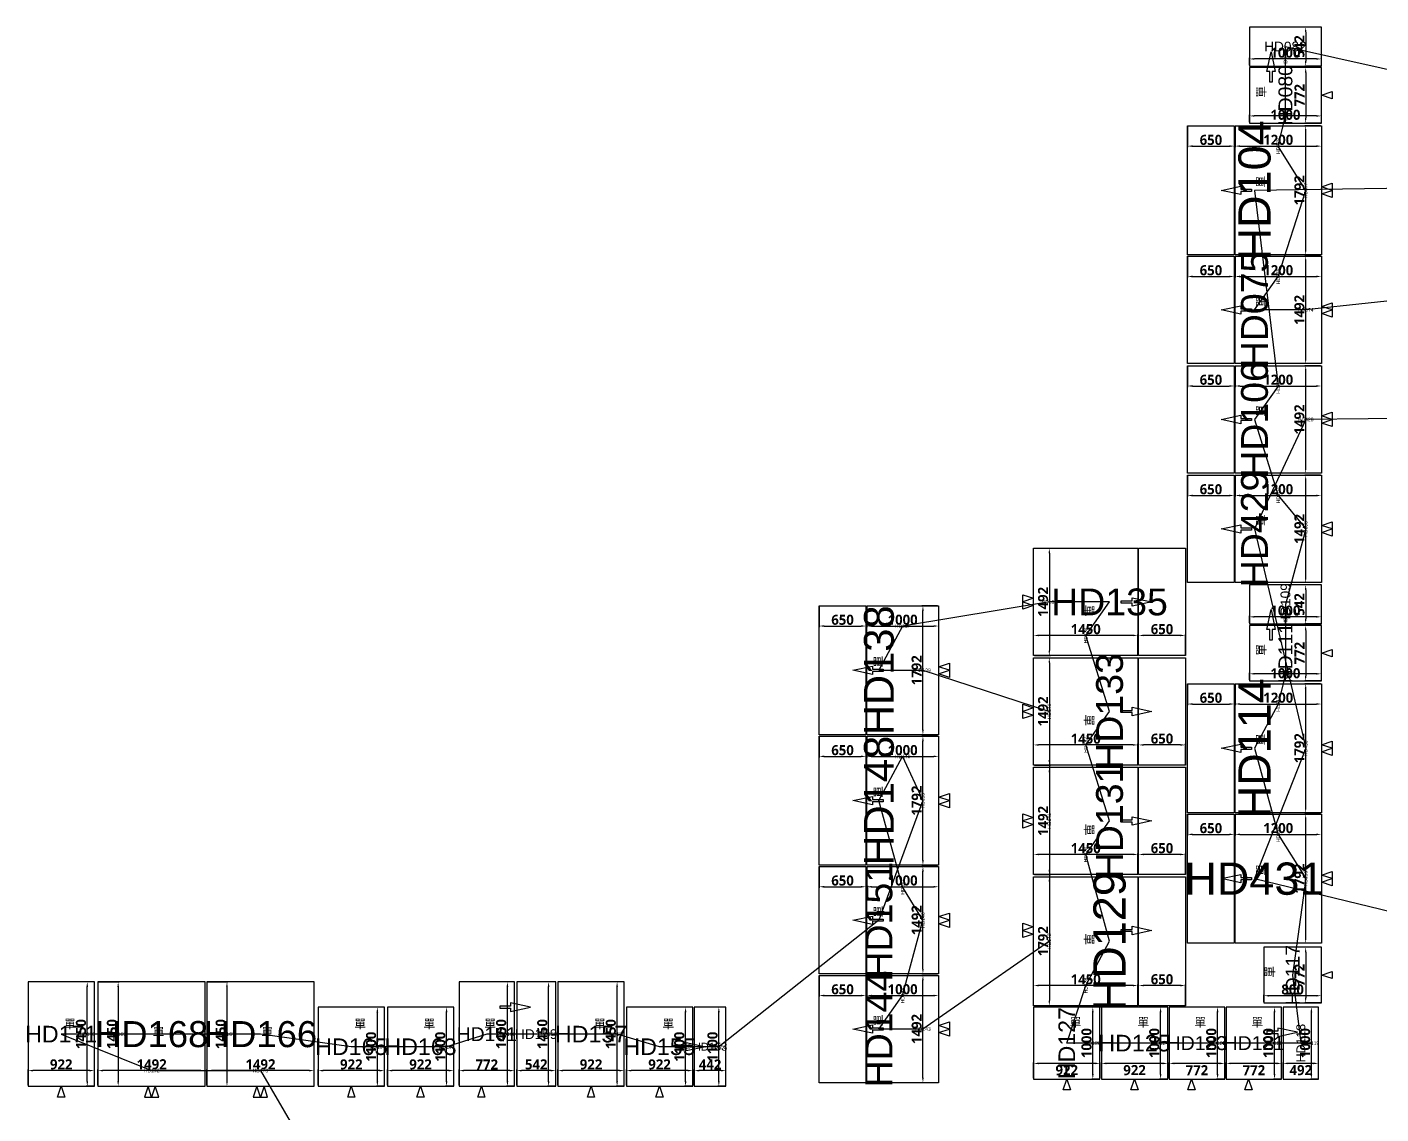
# Model space of a CAD drawing. Header units: millimetres. Extents: x -5972 to 42157, y -1056 to 27932.
# Drawn here: x -4871 to 13947, y 7210 to 22316 of the extents above; entities that cross this region are included whole.
import ezdxf
from ezdxf.enums import TextEntityAlignment as Align

# ---------------------------------------------------------------- set-up
doc = ezdxf.new("R2010")
doc.units = ezdxf.units.MM
for name, color, linetype in [('PREDICTION_ROUTE', 5, 'Continuous'), ('ROUTE_TEXT', 3, 'Continuous'), ('動線', 6, 'Continuous'), ('單層倉', 5, 'Continuous'), ('文字', 7, 'Continuous'), ('標註', 252, 'Continuous')]:
    doc.layers.add(name, color=color, linetype=linetype)
doc.styles.get("Standard").update_dxf_attribs({"font": 'arial.ttf'})
doc.styles.add('新細明體', font='')
doc.styles.add('黑體', font='')
doc.styles.get('新細明體').set_extended_font_data('PMingLiU')
doc.styles.get('黑體').set_extended_font_data('Microsoft JhengHei', bold=True)

msp = doc.modelspace()

# ---------------------------------------------------------------- linework, layer by layer
at = {"layer": 'PREDICTION_ROUTE'}
for points in [[(14638, 18570), (12901, 18384), (12189, 18384), (12519, 18849), (12901, 20046), (12519, 20661), (12619, 21081), (12619, 21368), (12619, 21873), (12619, 22045), (14638, 21594)], [(14638, 20082), (12189, 20046), (12519, 17327), (12189, 16862), (12519, 15805), (12901, 15340), (12619, 14291), (12619, 14119), (12619, 13614), (12619, 13327), (12519, 12907), (12189, 12292), (12519, 11095), (12901, 10480), (12719, 9140), (12833, 8194), (12980, 8194), (12468, 8194), (12181, 8194), (11676, 8194), (11389, 8194), (10884, 8194), (10522, 8194), (9942, 8194), (9580, 8194), (9844, 8994), (10174, 9610), (9844, 10816), (10174, 11282), (9844, 12338), (10174, 12804), (9844, 13860), (10174, 14326), (9338, 14326), (7299, 13991), (6969, 13376), (7581, 13376), (9338, 12804), (9338, 11282), (9338, 9610), (7581, 8390), (6969, 8390), (7299, 8855), (7581, 9902), (7299, 10367), (6969, 11564), (7299, 12179), (7581, 11564), (6969, 9902), (4744, 8144), (4622, 8144), (4282, 8144), (3920, 8144), (3330, 8319), (2968, 8319), (2378, 8319), (2206, 8319), (1806, 8319), (1519, 8319), (960, 8144), (598, 8144), (-2, 8144), (-364, 8144), (-1627, 8319), (-2092, 8319), (-3139, 8319), (-3604, 8319), (-4034, 8319), (-4396, 8319), (-3139, 7812), (-1627, 7812), (-673, 6175)], [(14638, 16878), (12901, 16862), (12189, 15340), (12901, 12292), (12189, 10480), (15699, 9630)]]:
    msp.add_lwpolyline(points, dxfattribs=at)
at = {"layer": '動線', "lineweight": -3}
for p, q in [((12360, 21698), (12419, 21973)), ((12419, 21973), (12478, 21698)), ((12404, 21698), (12360, 21698)), ((12404, 21548), (12404, 21698)), ((12434, 21698), (12434, 21548)), ((12478, 21698), (12434, 21698)), ((12434, 21548), (12404, 21548)), ((13119, 21368), (13269, 21418)), ((13119, 21368), (13269, 21418)), ((13269, 21318), (13119, 21368)), ((13269, 21318), (13119, 21368)), ((13269, 21418), (13269, 21318)), ((13269, 21418), (13269, 21318)), ((13119, 20096), (13269, 20146)), ((13269, 20146), (13269, 20046)), ((11725, 20046), (12000, 20104)), ((12000, 19987), (11725, 20046)), ((12000, 20104), (12000, 20061)), ((12000, 20061), (12150, 20061)), ((12150, 20031), (12000, 20031)), ((12000, 20031), (12000, 19987)), ((12150, 20061), (12150, 20031)), ((13269, 20046), (13119, 20096)), ((13119, 19996), (13269, 20046)), ((13269, 19946), (13119, 19996)), ((13269, 20046), (13269, 19946)), ((11725, 18384), (12000, 18442)), ((12000, 18442), (12000, 18399)), ((13119, 18434), (13269, 18484)), ((13269, 18484), (13269, 18384)), ((12000, 18325), (11725, 18384)), ((12000, 18399), (12150, 18399)), ((12150, 18369), (12000, 18369)), ((12000, 18369), (12000, 18325)), ((12150, 18399), (12150, 18369)), ((13269, 18384), (13119, 18434)), ((13119, 18334), (13269, 18384)), ((13269, 18284), (13119, 18334)), ((13269, 18384), (13269, 18284)), ((13119, 16912), (13269, 16962)), ((13119, 16912), (13269, 16962)), ((13269, 16962), (13269, 16862)), ((13269, 16962), (13269, 16862)), ((11725, 16862), (12000, 16920)), ((11725, 16862), (12000, 16920)), ((12000, 16803), (11725, 16862)), ((12000, 16803), (11725, 16862)), ((12000, 16920), (12000, 16877)), ((12000, 16920), (12000, 16877)), ((12000, 16877), (12150, 16877)), ((12000, 16877), (12150, 16877)), ((12150, 16847), (12000, 16847)), ((12000, 16847), (12000, 16803)), ((12150, 16847), (12000, 16847)), ((12000, 16847), (12000, 16803)), ((12150, 16877), (12150, 16847)), ((12150, 16877), (12150, 16847)), ((13269, 16862), (13119, 16912)), ((13269, 16862), (13119, 16912)), ((13119, 16812), (13269, 16862)), ((13119, 16812), (13269, 16862)), ((13269, 16762), (13119, 16812)), ((13269, 16762), (13119, 16812)), ((13269, 16862), (13269, 16762)), ((13269, 16862), (13269, 16762)), ((13119, 15390), (13269, 15440)), ((13269, 15440), (13269, 15340)), ((11725, 15340), (12000, 15398)), ((12000, 15281), (11725, 15340)), ((12000, 15398), (12000, 15355)), ((12000, 15355), (12150, 15355)), ((12150, 15325), (12000, 15325)), ((12000, 15325), (12000, 15281)), ((12150, 15355), (12150, 15325)), ((13269, 15340), (13119, 15390)), ((13119, 15290), (13269, 15340)), ((13269, 15240), (13119, 15290)), ((13269, 15340), (13269, 15240)), ((8969, 14326), (8969, 14426)), ((8969, 14426), (9119, 14376)), ((9119, 14376), (8969, 14326)), ((8969, 14226), (8969, 14326)), ((8969, 14326), (9119, 14276)), ((10338, 14311), (10338, 14341)), ((10338, 14341), (10488, 14341)), ((10488, 14311), (10338, 14311)), ((10488, 14341), (10488, 14384)), ((10488, 14384), (10763, 14326)), ((10763, 14326), (10488, 14267)), ((10488, 14267), (10488, 14311)), ((9119, 14276), (8969, 14226)), ((12360, 13944), (12419, 14219)), ((12419, 14219), (12478, 13944)), ((12404, 13944), (12360, 13944)), ((12404, 13794), (12404, 13944)), ((12434, 13944), (12434, 13794)), ((12478, 13944), (12434, 13944)), ((12434, 13794), (12404, 13794)), ((13119, 13614), (13269, 13664)), ((13119, 13614), (13269, 13664)), ((13269, 13564), (13119, 13614)), ((13269, 13564), (13119, 13614)), ((13269, 13664), (13269, 13564)), ((13269, 13664), (13269, 13564)), ((6605, 13376), (6880, 13434)), ((6880, 13317), (6605, 13376)), ((6880, 13434), (6880, 13391)), ((6880, 13391), (7030, 13391)), ((7030, 13361), (6880, 13361)), ((6880, 13361), (6880, 13317)), ((7030, 13391), (7030, 13361)), ((7799, 13426), (7949, 13476)), ((7949, 13376), (7799, 13426)), ((7799, 13326), (7949, 13376)), ((7949, 13476), (7949, 13376)), ((7949, 13376), (7949, 13276)), ((7949, 13276), (7799, 13326)), ((8969, 12804), (8969, 12904)), ((8969, 12904), (9119, 12854)), ((9119, 12854), (8969, 12804)), ((8969, 12704), (8969, 12804)), ((8969, 12804), (9119, 12754)), ((10338, 12789), (10338, 12819)), ((10338, 12819), (10488, 12819)), ((10488, 12819), (10488, 12862)), ((10488, 12862), (10763, 12804)), ((10763, 12804), (10488, 12745)), ((9119, 12754), (8969, 12704)), ((10488, 12789), (10338, 12789)), ((10488, 12745), (10488, 12789)), ((11725, 12292), (12000, 12350)), ((12000, 12233), (11725, 12292)), ((12000, 12350), (12000, 12307)), ((12000, 12307), (12150, 12307)), ((12150, 12277), (12000, 12277)), ((12000, 12277), (12000, 12233)), ((12150, 12307), (12150, 12277)), ((13119, 12342), (13269, 12392)), ((13269, 12292), (13119, 12342)), ((13119, 12242), (13269, 12292)), ((13269, 12192), (13119, 12242)), ((13269, 12392), (13269, 12292)), ((13269, 12292), (13269, 12192)), ((6605, 11564), (6880, 11622)), ((6880, 11505), (6605, 11564)), ((6880, 11622), (6880, 11579)), ((6880, 11579), (7030, 11579)), ((7030, 11549), (6880, 11549)), ((6880, 11549), (6880, 11505)), ((7030, 11579), (7030, 11549)), ((7799, 11614), (7949, 11664)), ((7949, 11564), (7799, 11614)), ((7799, 11514), (7949, 11564)), ((7949, 11464), (7799, 11514)), ((7949, 11664), (7949, 11564)), ((7949, 11564), (7949, 11464)), ((8969, 11282), (8969, 11382)), ((8969, 11382), (9119, 11332)), ((9119, 11332), (8969, 11282)), ((10338, 11267), (10338, 11297)), ((10338, 11297), (10488, 11297)), ((10488, 11297), (10488, 11340)), ((10488, 11340), (10763, 11282)), ((8969, 11182), (8969, 11282)), ((8969, 11282), (9119, 11232)), ((9119, 11232), (8969, 11182)), ((10488, 11267), (10338, 11267)), ((10763, 11282), (10488, 11223)), ((10488, 11223), (10488, 11267)), ((11725, 10480), (12000, 10538)), ((12000, 10538), (12000, 10495)), ((13119, 10530), (13269, 10580)), ((13269, 10580), (13269, 10480)), ((12000, 10421), (11725, 10480)), ((12000, 10495), (12150, 10495)), ((12150, 10465), (12000, 10465)), ((12000, 10465), (12000, 10421)), ((12150, 10495), (12150, 10465)), ((13269, 10480), (13119, 10530)), ((13119, 10430), (13269, 10480)), ((13269, 10380), (13119, 10430)), ((13269, 10480), (13269, 10380)), ((7799, 9952), (7949, 10002)), ((7949, 10002), (7949, 9902)), ((6605, 9902), (6880, 9960)), ((6880, 9843), (6605, 9902)), ((6880, 9960), (6880, 9917)), ((6880, 9917), (7030, 9917)), ((7030, 9887), (6880, 9887)), ((6880, 9887), (6880, 9843)), ((7030, 9917), (7030, 9887)), ((7949, 9902), (7799, 9952)), ((7799, 9852), (7949, 9902)), ((7949, 9802), (7799, 9852)), ((7949, 9902), (7949, 9802)), ((8969, 9760), (8969, 9860)), ((8969, 9860), (9119, 9810)), ((9119, 9810), (8969, 9760)), ((10488, 9775), (10488, 9818)), ((10488, 9818), (10763, 9760)), ((8969, 9660), (8969, 9760)), ((8969, 9760), (9119, 9710)), ((9119, 9710), (8969, 9660)), ((10338, 9745), (10338, 9775)), ((10338, 9775), (10488, 9775)), ((10488, 9745), (10338, 9745)), ((10763, 9760), (10488, 9701)), ((10488, 9701), (10488, 9745)), ((13119, 9140), (13269, 9190)), ((13119, 9140), (13269, 9190)), ((13269, 9090), (13119, 9140)), ((13269, 9090), (13119, 9140)), ((13269, 9190), (13269, 9090)), ((13269, 9190), (13269, 9090)), ((1850, 8709), (1700, 8709)), ((1700, 8709), (1700, 8679)), ((1700, 8679), (1850, 8679)), ((2125, 8694), (1850, 8752)), ((1850, 8752), (1850, 8709)), ((1850, 8635), (2125, 8694)), ((1850, 8679), (1850, 8635)), ((7799, 8440), (7949, 8490)), ((7949, 8490), (7949, 8390)), ((6605, 8390), (6880, 8448)), ((6880, 8331), (6605, 8390)), ((6880, 8448), (6880, 8405)), ((6880, 8405), (7030, 8405)), ((7030, 8375), (6880, 8375)), ((6880, 8375), (6880, 8331)), ((7030, 8405), (7030, 8375)), ((7949, 8390), (7799, 8440)), ((7799, 8340), (7949, 8390)), ((7949, 8290), (7799, 8340)), ((7949, 8390), (7949, 8290)), ((12512, 8359), (12362, 8359)), ((12362, 8359), (12362, 8329)), ((12362, 8329), (12512, 8329)), ((12787, 8344), (12512, 8402)), ((12512, 8402), (12512, 8359)), ((12512, 8285), (12787, 8344)), ((12512, 8329), (12512, 8285)), ((4140, 8129), (4140, 8159)), ((4140, 8159), (4290, 8159)), ((4290, 8129), (4140, 8129)), ((4290, 8159), (4290, 8202)), ((4290, 8202), (4565, 8144)), ((4565, 8144), (4290, 8085)), ((4290, 8085), (4290, 8129)), ((-4446, 7444), (-4396, 7594)), ((-4446, 7444), (-4396, 7594)), ((-4396, 7594), (-4346, 7444)), ((-4396, 7594), (-4346, 7444)), ((-3189, 7594), (-3239, 7444)), ((-3139, 7444), (-3189, 7594)), ((-3089, 7594), (-3139, 7444)), ((-3039, 7444), (-3089, 7594)), ((-1677, 7594), (-1727, 7444)), ((-1627, 7444), (-1677, 7594)), ((-1577, 7594), (-1627, 7444)), ((-1527, 7444), (-1577, 7594)), ((-414, 7444), (-364, 7594)), ((-414, 7444), (-364, 7594)), ((-364, 7594), (-314, 7444)), ((-364, 7594), (-314, 7444)), ((548, 7444), (598, 7594)), ((548, 7444), (598, 7594)), ((598, 7594), (648, 7444)), ((598, 7594), (648, 7444)), ((1394, 7444), (1444, 7594)), ((1394, 7444), (1444, 7594)), ((1444, 7594), (1494, 7444)), ((1444, 7594), (1494, 7444)), ((2918, 7444), (2968, 7594)), ((2918, 7444), (2968, 7594)), ((2968, 7594), (3018, 7444)), ((2968, 7594), (3018, 7444)), ((3870, 7444), (3920, 7594)), ((3920, 7594), (3970, 7444)), ((9530, 7544), (9580, 7694)), ((9530, 7544), (9580, 7694)), ((9630, 7544), (9530, 7544)), ((9630, 7544), (9530, 7544)), ((9580, 7694), (9630, 7544)), ((9580, 7694), (9630, 7544)), ((10472, 7544), (10522, 7694)), ((10472, 7544), (10522, 7694)), ((10572, 7544), (10472, 7544)), ((10572, 7544), (10472, 7544)), ((10522, 7694), (10572, 7544)), ((10522, 7694), (10572, 7544)), ((11264, 7544), (11314, 7694)), ((11264, 7544), (11314, 7694)), ((11364, 7544), (11264, 7544)), ((11364, 7544), (11264, 7544)), ((11314, 7694), (11364, 7544)), ((11314, 7694), (11364, 7544)), ((12056, 7544), (12106, 7694)), ((12056, 7544), (12106, 7694)), ((12156, 7544), (12056, 7544)), ((12156, 7544), (12056, 7544)), ((12106, 7694), (12156, 7544)), ((12106, 7694), (12156, 7544)), ((-4346, 7444), (-4446, 7444)), ((-4346, 7444), (-4446, 7444)), ((-3239, 7444), (-3139, 7444)), ((-3139, 7444), (-3039, 7444)), ((-1727, 7444), (-1627, 7444)), ((-1627, 7444), (-1527, 7444)), ((-314, 7444), (-414, 7444)), ((-314, 7444), (-414, 7444)), ((648, 7444), (548, 7444)), ((648, 7444), (548, 7444)), ((1494, 7444), (1394, 7444)), ((1494, 7444), (1394, 7444)), ((3018, 7444), (2918, 7444)), ((3018, 7444), (2918, 7444)), ((3970, 7444), (3870, 7444))]:
    msp.add_line(p, q, dxfattribs=at)
at = {"layer": '單層倉'}
for p, q in [((13119, 22316), (12119, 22316)), ((12119, 22316), (12119, 21774)), ((13119, 21774), (13119, 22316)), ((12119, 21774), (13119, 21774)), ((13119, 21754), (12119, 21754)), ((12119, 21754), (12119, 20982)), ((13119, 20982), (13119, 21754)), ((11259, 19150), (11259, 20942)), ((11259, 20942), (11909, 20942)), ((11909, 20942), (11909, 19150)), ((11919, 19150), (11919, 20942)), ((11919, 20942), (13119, 20942)), ((12119, 20982), (13119, 20982)), ((13119, 20942), (13119, 19150)), ((11909, 19150), (11259, 19150)), ((11259, 17638), (11259, 19130)), ((11259, 19130), (11909, 19130)), ((11909, 19130), (11909, 17638)), ((13119, 19150), (11919, 19150)), ((11919, 17638), (11919, 19130)), ((11919, 19130), (13119, 19130)), ((13119, 19130), (13119, 17638)), ((11909, 17638), (11259, 17638)), ((11259, 16116), (11259, 17608)), ((11259, 17608), (11909, 17608)), ((11259, 16116), (11259, 17608)), ((11259, 17608), (11909, 17608)), ((11909, 17608), (11909, 16116)), ((11909, 17608), (11909, 16116)), ((13119, 17638), (11919, 17638)), ((11919, 16116), (11919, 17608)), ((11919, 17608), (13119, 17608)), ((11919, 16116), (11919, 17608)), ((11919, 17608), (13119, 17608)), ((13119, 17608), (13119, 16116)), ((13119, 17608), (13119, 16116)), ((11909, 16116), (11259, 16116)), ((11909, 16116), (11259, 16116)), ((11259, 14594), (11259, 16086)), ((11259, 16086), (11909, 16086)), ((11909, 16086), (11909, 14594)), ((13119, 16116), (11919, 16116)), ((13119, 16116), (11919, 16116)), ((11919, 14594), (11919, 16086)), ((11919, 16086), (13119, 16086)), ((13119, 16086), (13119, 14594)), ((9119, 13580), (9119, 15072)), ((9119, 15072), (10569, 15072)), ((10569, 15072), (10569, 13580)), ((10579, 13580), (10579, 15072)), ((10579, 15072), (11229, 15072)), ((11229, 15072), (11229, 13580)), ((11909, 14594), (11259, 14594)), ((13119, 14594), (11919, 14594)), ((13119, 14562), (12119, 14562)), ((12119, 14562), (12119, 14020)), ((13119, 14020), (13119, 14562)), ((6139, 12480), (6139, 14272)), ((6139, 14272), (6789, 14272)), ((6789, 14272), (6789, 12480)), ((6799, 12480), (6799, 14272)), ((6799, 14272), (7799, 14272)), ((7799, 14272), (7799, 12480)), ((12119, 14020), (13119, 14020)), ((13119, 14000), (12119, 14000)), ((12119, 14000), (12119, 13228)), ((13119, 13228), (13119, 14000)), ((10569, 13580), (9119, 13580)), ((9119, 12058), (9119, 13550)), ((9119, 13550), (10569, 13550)), ((10569, 13550), (10569, 12058)), ((11229, 13580), (10579, 13580)), ((10579, 12058), (10579, 13550)), ((10579, 13550), (11229, 13550)), ((11229, 13550), (11229, 12058)), ((11259, 11396), (11259, 13188)), ((11259, 13188), (11909, 13188)), ((11909, 13188), (11909, 11396)), ((11919, 11396), (11919, 13188)), ((11919, 13188), (13119, 13188)), ((12119, 13228), (13119, 13228)), ((13119, 13188), (13119, 11396)), ((6789, 12480), (6139, 12480)), ((6139, 10668), (6139, 12460)), ((6139, 12460), (6789, 12460)), ((6789, 12460), (6789, 10668)), ((7799, 12480), (6799, 12480)), ((6799, 10668), (6799, 12460)), ((6799, 12460), (7799, 12460)), ((7799, 12460), (7799, 10668)), ((10569, 12058), (9119, 12058)), ((11229, 12058), (10579, 12058)), ((9119, 10536), (9119, 12028)), ((9119, 12028), (10569, 12028)), ((10569, 12028), (10569, 10536)), ((10579, 10536), (10579, 12028)), ((10579, 12028), (11229, 12028)), ((11229, 12028), (11229, 10536)), ((11909, 11396), (11259, 11396)), ((11259, 9584), (11259, 11376)), ((11259, 11376), (11909, 11376)), ((11909, 11376), (11909, 9584)), ((13119, 11396), (11919, 11396)), ((11919, 9584), (11919, 11376)), ((11919, 11376), (13119, 11376)), ((13119, 11376), (13119, 9584)), ((6789, 10668), (6139, 10668)), ((6139, 9156), (6139, 10648)), ((6139, 10648), (6789, 10648)), ((6789, 10648), (6789, 9156)), ((7799, 10668), (6799, 10668)), ((6799, 9156), (6799, 10648)), ((6799, 10648), (7799, 10648)), ((7799, 10648), (7799, 9156)), ((10569, 10536), (9119, 10536)), ((9119, 8714), (9119, 10506)), ((9119, 10506), (10569, 10506)), ((10569, 10506), (10569, 8714)), ((11229, 10536), (10579, 10536)), ((10579, 8714), (10579, 10506)), ((10579, 10506), (11229, 10506)), ((11229, 10506), (11229, 8714)), ((11909, 9584), (11259, 9584)), ((13119, 9584), (11919, 9584)), ((13119, 9526), (12319, 9526)), ((12319, 9526), (12319, 8754)), ((13119, 8754), (13119, 9526)), ((-3935, 9044), (-4857, 9044)), ((-4857, 9044), (-4857, 7594)), ((-3935, 7594), (-3935, 9044)), ((-2393, 9044), (-3885, 9044)), ((-3885, 9044), (-3885, 7594)), ((-2393, 7594), (-2393, 9044)), ((-881, 9044), (-2373, 9044)), ((-2373, 9044), (-2373, 7594)), ((-881, 7594), (-881, 9044)), ((1905, 9044), (1133, 9044)), ((1133, 9044), (1133, 7594)), ((1905, 7594), (1905, 9044)), ((2477, 9044), (1935, 9044)), ((1935, 9044), (1935, 7594)), ((2477, 7594), (2477, 9044)), ((3429, 9044), (2507, 9044)), ((2507, 9044), (2507, 7594)), ((3429, 7594), (3429, 9044)), ((6789, 9156), (6139, 9156)), ((6139, 7644), (6139, 9136)), ((6139, 9136), (6789, 9136)), ((6789, 9136), (6789, 7644)), ((7799, 9156), (6799, 9156)), ((6799, 7644), (6799, 9136)), ((6799, 9136), (7799, 9136)), ((7799, 9136), (7799, 7644)), ((97, 8694), (-825, 8694)), ((-825, 8694), (-825, 7594)), ((97, 7594), (97, 8694)), ((1059, 8694), (137, 8694)), ((137, 8694), (137, 7594)), ((1059, 7594), (1059, 8694)), ((4381, 8694), (3459, 8694)), ((3459, 8694), (3459, 7594)), ((4381, 7594), (4381, 8694)), ((4843, 8694), (4401, 8694)), ((4401, 8694), (4401, 7594)), ((4843, 7594), (4843, 8694)), ((10569, 8714), (9119, 8714)), ((10041, 8694), (9119, 8694)), ((9119, 8694), (9119, 7694)), ((10041, 7694), (10041, 8694)), ((10983, 8694), (10061, 8694)), ((10061, 8694), (10061, 7694)), ((11229, 8714), (10579, 8714)), ((10983, 7694), (10983, 8694)), ((11775, 8694), (11003, 8694)), ((11003, 8694), (11003, 7694)), ((11775, 7694), (11775, 8694)), ((12567, 8694), (11795, 8694)), ((11795, 8694), (11795, 7694)), ((12319, 8754), (13119, 8754)), ((12567, 7694), (12567, 8694)), ((13079, 8694), (12587, 8694)), ((12587, 8694), (12587, 7694)), ((13079, 7694), (13079, 8694)), ((-4857, 7594), (-3935, 7594)), ((-3885, 7594), (-2393, 7594)), ((-2373, 7594), (-881, 7594)), ((-825, 7594), (97, 7594)), ((137, 7594), (1059, 7594)), ((1133, 7594), (1905, 7594)), ((1935, 7594), (2477, 7594)), ((2507, 7594), (3429, 7594)), ((3459, 7594), (4381, 7594)), ((4401, 7594), (4843, 7594)), ((6789, 7644), (6139, 7644)), ((7799, 7644), (6799, 7644)), ((9119, 7694), (10041, 7694)), ((10061, 7694), (10983, 7694)), ((11003, 7694), (11775, 7694)), ((11795, 7694), (12567, 7694)), ((12587, 7694), (13079, 7694))]:
    msp.add_line(p, q, dxfattribs=at)
at = {"layer": '標註', "color": 251}
for p, q in [((13105, 22316), (12887, 22316)), ((13105, 22316), (12887, 22316)), ((12901, 22246), (12901, 21844)), ((12901, 22246), (12901, 21844)), ((12119, 21788), (12119, 21887)), ((13049, 21873), (12189, 21873)), ((13119, 21788), (13119, 21887)), ((13105, 21774), (12887, 21774)), ((13105, 21774), (12887, 21774)), ((13105, 21754), (12887, 21754)), ((13105, 21754), (12887, 21754)), ((12901, 21684), (12901, 21052)), ((12901, 21684), (12901, 21052)), ((12119, 20996), (12119, 21095)), ((13049, 21081), (12189, 21081)), ((13119, 20996), (13119, 21095)), ((11259, 20928), (11259, 20647)), ((11909, 20928), (11909, 20647)), ((11919, 20928), (11919, 20647)), ((13105, 20982), (12887, 20982)), ((13105, 20982), (12887, 20982)), ((13105, 20942), (12887, 20942)), ((13119, 20928), (13119, 20647)), ((12901, 19220), (12901, 20872)), ((11329, 20661), (11839, 20661)), ((11989, 20661), (13049, 20661)), ((11259, 19116), (11259, 18835)), ((11909, 19116), (11909, 18835)), ((11919, 19116), (11919, 18835)), ((13105, 19150), (12887, 19150)), ((13105, 19130), (12887, 19130)), ((12901, 17708), (12901, 19060)), ((13119, 19116), (13119, 18835)), ((11329, 18849), (11839, 18849)), ((11989, 18849), (13049, 18849)), ((11259, 17594), (11259, 17313)), ((11909, 17594), (11909, 17313)), ((11919, 17594), (11919, 17313)), ((13105, 17638), (12887, 17638)), ((13105, 17608), (12887, 17608)), ((13105, 17608), (12887, 17608)), ((12901, 16186), (12901, 17538)), ((12901, 16186), (12901, 17538)), ((13119, 17594), (13119, 17313)), ((11329, 17327), (11839, 17327)), ((11989, 17327), (13049, 17327)), ((11259, 16072), (11259, 15791)), ((11259, 16072), (11259, 15791)), ((11909, 16072), (11909, 15791)), ((11909, 16072), (11909, 15791)), ((11919, 16072), (11919, 15791)), ((11919, 16072), (11919, 15791)), ((13105, 16116), (12887, 16116)), ((13105, 16116), (12887, 16116)), ((13105, 16086), (12887, 16086)), ((12901, 14664), (12901, 16016)), ((13119, 16072), (13119, 15791)), ((13119, 16072), (13119, 15791)), ((11329, 15805), (11839, 15805)), ((11329, 15805), (11839, 15805)), ((11989, 15805), (13049, 15805)), ((11989, 15805), (13049, 15805)), ((9133, 15072), (9352, 15072)), ((9338, 15002), (9338, 13650)), ((13105, 14594), (12887, 14594)), ((13105, 14562), (12887, 14562)), ((13105, 14562), (12887, 14562)), ((12901, 14492), (12901, 14090)), ((12901, 14492), (12901, 14090)), ((6139, 14258), (6139, 13977)), ((6789, 14258), (6789, 13977)), ((6799, 14258), (6799, 13977)), ((7785, 14272), (7567, 14272)), ((7581, 12550), (7581, 14202)), ((7799, 14258), (7799, 13977)), ((12119, 14034), (12119, 14133)), ((13049, 14119), (12189, 14119)), ((13119, 14034), (13119, 14133)), ((6209, 13991), (6719, 13991)), ((6869, 13991), (7729, 13991)), ((13105, 14020), (12887, 14020)), ((13105, 14020), (12887, 14020)), ((13105, 14000), (12887, 14000)), ((13105, 14000), (12887, 14000)), ((12901, 13930), (12901, 13298)), ((12901, 13930), (12901, 13298)), ((9119, 13594), (9119, 13874)), ((10499, 13860), (9189, 13860)), ((10569, 13594), (10569, 13874)), ((10579, 13594), (10579, 13874)), ((11159, 13860), (10649, 13860)), ((11229, 13594), (11229, 13874)), ((9133, 13580), (9352, 13580)), ((9133, 13550), (9352, 13550)), ((9338, 13480), (9338, 12128)), ((11259, 13174), (11259, 12893)), ((11909, 13174), (11909, 12893)), ((11919, 13174), (11919, 12893)), ((12119, 13242), (12119, 13341)), ((13049, 13327), (12189, 13327)), ((13105, 13228), (12887, 13228)), ((13105, 13228), (12887, 13228)), ((13105, 13188), (12887, 13188)), ((13119, 13242), (13119, 13341)), ((13119, 13174), (13119, 12893)), ((12901, 11466), (12901, 13118)), ((11329, 12907), (11839, 12907)), ((11989, 12907), (13049, 12907)), ((6139, 12446), (6139, 12165)), ((6789, 12446), (6789, 12165)), ((6799, 12446), (6799, 12165)), ((7785, 12480), (7567, 12480)), ((7785, 12460), (7567, 12460)), ((7799, 12446), (7799, 12165)), ((7581, 10738), (7581, 12390)), ((9119, 12072), (9119, 12352)), ((10499, 12338), (9189, 12338)), ((10569, 12072), (10569, 12352)), ((10579, 12072), (10579, 12352)), ((11159, 12338), (10649, 12338)), ((11229, 12072), (11229, 12352)), ((6209, 12179), (6719, 12179)), ((6869, 12179), (7729, 12179)), ((9133, 12058), (9352, 12058)), ((9133, 12028), (9352, 12028)), ((9338, 11958), (9338, 10606)), ((11259, 11362), (11259, 11081)), ((11909, 11362), (11909, 11081)), ((11919, 11362), (11919, 11081)), ((13105, 11396), (12887, 11396)), ((13105, 11376), (12887, 11376)), ((12901, 9654), (12901, 11306)), ((13119, 11362), (13119, 11081)), ((11329, 11095), (11839, 11095)), ((11989, 11095), (13049, 11095)), ((9119, 10550), (9119, 10830)), ((10499, 10816), (9189, 10816)), ((10569, 10550), (10569, 10830)), ((10579, 10550), (10579, 10830)), ((11159, 10816), (10649, 10816)), ((11229, 10550), (11229, 10830)), ((6139, 10634), (6139, 10353)), ((6789, 10634), (6789, 10353)), ((6799, 10634), (6799, 10353)), ((7785, 10668), (7567, 10668)), ((7785, 10648), (7567, 10648)), ((7581, 9226), (7581, 10578)), ((7799, 10634), (7799, 10353)), ((6209, 10367), (6719, 10367)), ((6869, 10367), (7729, 10367)), ((9133, 10536), (9352, 10536)), ((9133, 10506), (9352, 10506)), ((9338, 10436), (9338, 8784)), ((13105, 9584), (12887, 9584)), ((13105, 9526), (12887, 9526)), ((13105, 9526), (12887, 9526)), ((12901, 9456), (12901, 8824)), ((12901, 9456), (12901, 8824)), ((-3949, 9044), (-4048, 9044)), ((-3871, 9044), (-3590, 9044)), ((-2359, 9044), (-2078, 9044)), ((1891, 9044), (1792, 9044)), ((2463, 9044), (2364, 9044)), ((3415, 9044), (3316, 9044)), ((6139, 9122), (6139, 8841)), ((6789, 9122), (6789, 8841)), ((6799, 9122), (6799, 8841)), ((7785, 9156), (7567, 9156)), ((7785, 9136), (7567, 9136)), ((7581, 7714), (7581, 9066)), ((7799, 9122), (7799, 8841)), ((-4034, 7664), (-4034, 8974)), ((-3604, 8974), (-3604, 7664)), ((-2092, 8974), (-2092, 7664)), ((1806, 7664), (1806, 8974)), ((2378, 7664), (2378, 8974)), ((3330, 7664), (3330, 8974)), ((6209, 8855), (6719, 8855)), ((6869, 8855), (7729, 8855)), ((9119, 8728), (9119, 9008)), ((10499, 8994), (9189, 8994)), ((10569, 8728), (10569, 9008)), ((10579, 8728), (10579, 9008)), ((11159, 8994), (10649, 8994)), ((11229, 8728), (11229, 9008)), ((12319, 8768), (12319, 8867)), ((13049, 8853), (12389, 8853)), ((13119, 8768), (13119, 8867)), ((83, 8694), (-16, 8694)), ((1045, 8694), (946, 8694)), ((4367, 8694), (4268, 8694)), ((4829, 8694), (4730, 8694)), ((9133, 8714), (9352, 8714)), ((10027, 8694), (9928, 8694)), ((10969, 8694), (10870, 8694)), ((11761, 8694), (11662, 8694)), ((12553, 8694), (12454, 8694)), ((13105, 8754), (12887, 8754)), ((13105, 8754), (12887, 8754)), ((13065, 8694), (12966, 8694)), ((-2, 7664), (-2, 8624)), ((960, 7664), (960, 8624)), ((4282, 7664), (4282, 8624)), ((4744, 7664), (4744, 8624)), ((9942, 7764), (9942, 8624)), ((10884, 7764), (10884, 8624)), ((11676, 7764), (11676, 8624)), ((12468, 7764), (12468, 8624)), ((12980, 7764), (12980, 8624)), ((9119, 7708), (9119, 7926)), ((9119, 7708), (9119, 7926)), ((9971, 7912), (9189, 7912)), ((9971, 7912), (9189, 7912)), ((10041, 7708), (10041, 7926)), ((10041, 7708), (10041, 7926)), ((10061, 7708), (10061, 7926)), ((10061, 7708), (10061, 7926)), ((10913, 7912), (10131, 7912)), ((10913, 7912), (10131, 7912)), ((10983, 7708), (10983, 7926)), ((10983, 7708), (10983, 7926)), ((11003, 7708), (11003, 7926)), ((11003, 7708), (11003, 7926)), ((11705, 7912), (11073, 7912)), ((11705, 7912), (11073, 7912)), ((11775, 7708), (11775, 7926)), ((11775, 7708), (11775, 7926)), ((11795, 7708), (11795, 7926)), ((11795, 7708), (11795, 7926)), ((12497, 7912), (11865, 7912)), ((12497, 7912), (11865, 7912)), ((12567, 7708), (12567, 7926)), ((12567, 7708), (12567, 7926)), ((12587, 7708), (12587, 7926)), ((12587, 7708), (12587, 7926)), ((13009, 7912), (12657, 7912)), ((13009, 7912), (12657, 7912)), ((13079, 7708), (13079, 7926)), ((13079, 7708), (13079, 7926)), ((-4857, 7608), (-4857, 7826)), ((-4857, 7608), (-4857, 7826)), ((-4005, 7812), (-4787, 7812)), ((-4005, 7812), (-4787, 7812)), ((-3935, 7608), (-3935, 7826)), ((-3935, 7608), (-3935, 7826)), ((-3885, 7608), (-3885, 7826)), ((-2463, 7812), (-3815, 7812)), ((-2393, 7608), (-2393, 7826)), ((-2373, 7608), (-2373, 7826)), ((-951, 7812), (-2303, 7812)), ((-881, 7608), (-881, 7826)), ((-825, 7608), (-825, 7826)), ((-825, 7608), (-825, 7826)), ((27, 7812), (-755, 7812)), ((27, 7812), (-755, 7812)), ((97, 7608), (97, 7826)), ((97, 7608), (97, 7826)), ((137, 7608), (137, 7826)), ((137, 7608), (137, 7826)), ((989, 7812), (207, 7812)), ((989, 7812), (207, 7812)), ((1059, 7608), (1059, 7826)), ((1059, 7608), (1059, 7826)), ((1133, 7608), (1133, 7826)), ((1133, 7608), (1133, 7826)), ((1835, 7812), (1203, 7812)), ((1835, 7812), (1203, 7812)), ((1905, 7608), (1905, 7826)), ((1905, 7608), (1905, 7826)), ((1935, 7608), (1935, 7826)), ((1935, 7608), (1935, 7826)), ((2407, 7812), (2005, 7812)), ((2407, 7812), (2005, 7812)), ((2477, 7608), (2477, 7826)), ((2477, 7608), (2477, 7826)), ((2507, 7608), (2507, 7826)), ((2507, 7608), (2507, 7826)), ((3359, 7812), (2577, 7812)), ((3359, 7812), (2577, 7812)), ((3429, 7608), (3429, 7826)), ((3429, 7608), (3429, 7826)), ((3459, 7608), (3459, 7826)), ((3459, 7608), (3459, 7826)), ((4311, 7812), (3529, 7812)), ((4311, 7812), (3529, 7812)), ((4381, 7608), (4381, 7826)), ((4381, 7608), (4381, 7826)), ((4401, 7608), (4401, 7826)), ((4401, 7608), (4401, 7826)), ((4773, 7812), (4471, 7812)), ((4773, 7812), (4471, 7812)), ((4843, 7608), (4843, 7826)), ((4843, 7608), (4843, 7826)), ((-3949, 7594), (-4048, 7594)), ((-3871, 7594), (-3590, 7594)), ((-2359, 7594), (-2078, 7594)), ((83, 7594), (-16, 7594)), ((1045, 7594), (946, 7594)), ((1891, 7594), (1792, 7594)), ((2463, 7594), (2364, 7594)), ((3415, 7594), (3316, 7594)), ((4367, 7594), (4268, 7594)), ((4829, 7594), (4730, 7594)), ((7785, 7644), (7567, 7644)), ((10027, 7694), (9928, 7694)), ((10969, 7694), (10870, 7694)), ((11761, 7694), (11662, 7694)), ((12553, 7694), (12454, 7694)), ((13065, 7694), (12966, 7694))]:
    msp.add_line(p, q, dxfattribs=at)
for points in [[(12889, 22246), (12912, 22246), (12901, 22316)], [(12889, 22246), (12912, 22246), (12901, 22316)], [(12189, 21884), (12189, 21861), (12119, 21873)], [(12889, 21844), (12912, 21844), (12901, 21774)], [(12889, 21844), (12912, 21844), (12901, 21774)], [(13049, 21884), (13049, 21861), (13119, 21873)], [(12889, 21684), (12912, 21684), (12901, 21754)], [(12889, 21684), (12912, 21684), (12901, 21754)], [(12189, 21092), (12189, 21069), (12119, 21081)], [(13049, 21092), (13049, 21069), (13119, 21081)], [(12889, 21052), (12912, 21052), (12901, 20982)], [(12889, 21052), (12912, 21052), (12901, 20982)], [(12889, 20872), (12912, 20872), (12901, 20942)], [(11329, 20673), (11329, 20649), (11259, 20661)], [(11839, 20673), (11839, 20649), (11909, 20661)], [(11989, 20673), (11989, 20649), (11919, 20661)], [(13049, 20673), (13049, 20649), (13119, 20661)], [(12889, 19220), (12912, 19220), (12901, 19150)], [(12889, 19060), (12912, 19060), (12901, 19130)], [(11329, 18861), (11329, 18837), (11259, 18849)], [(11839, 18861), (11839, 18837), (11909, 18849)], [(11989, 18861), (11989, 18837), (11919, 18849)], [(13049, 18861), (13049, 18837), (13119, 18849)], [(12889, 17708), (12912, 17708), (12901, 17638)], [(12889, 17538), (12912, 17538), (12901, 17608)], [(12889, 17538), (12912, 17538), (12901, 17608)], [(11329, 17339), (11329, 17315), (11259, 17327)], [(11839, 17339), (11839, 17315), (11909, 17327)], [(11989, 17339), (11989, 17315), (11919, 17327)], [(13049, 17339), (13049, 17315), (13119, 17327)], [(12889, 16186), (12912, 16186), (12901, 16116)], [(12889, 16186), (12912, 16186), (12901, 16116)], [(12889, 16016), (12912, 16016), (12901, 16086)], [(11329, 15817), (11329, 15793), (11259, 15805)], [(11329, 15817), (11329, 15793), (11259, 15805)], [(11839, 15817), (11839, 15793), (11909, 15805)], [(11839, 15817), (11839, 15793), (11909, 15805)], [(11989, 15817), (11989, 15793), (11919, 15805)], [(11989, 15817), (11989, 15793), (11919, 15805)], [(13049, 15817), (13049, 15793), (13119, 15805)], [(13049, 15817), (13049, 15793), (13119, 15805)], [(9326, 15002), (9349, 15002), (9338, 15072)], [(12889, 14664), (12912, 14664), (12901, 14594)], [(12889, 14492), (12912, 14492), (12901, 14562)], [(12889, 14492), (12912, 14492), (12901, 14562)], [(7569, 14202), (7592, 14202), (7581, 14272)], [(12189, 14130), (12189, 14107), (12119, 14119)], [(13049, 14130), (13049, 14107), (13119, 14119)], [(6209, 14003), (6209, 13979), (6139, 13991)], [(6719, 14003), (6719, 13979), (6789, 13991)], [(6869, 14003), (6869, 13979), (6799, 13991)], [(7729, 14003), (7729, 13979), (7799, 13991)], [(12889, 14090), (12912, 14090), (12901, 14020)], [(12889, 14090), (12912, 14090), (12901, 14020)], [(12889, 13930), (12912, 13930), (12901, 14000)], [(12889, 13930), (12912, 13930), (12901, 14000)], [(9189, 13872), (9189, 13849), (9119, 13860)], [(10499, 13872), (10499, 13849), (10569, 13860)], [(10649, 13872), (10649, 13849), (10579, 13860)], [(11159, 13872), (11159, 13849), (11229, 13860)], [(9326, 13650), (9349, 13650), (9338, 13580)], [(9326, 13480), (9349, 13480), (9338, 13550)], [(12189, 13338), (12189, 13315), (12119, 13327)], [(12889, 13298), (12912, 13298), (12901, 13228)], [(12889, 13298), (12912, 13298), (12901, 13228)], [(12889, 13118), (12912, 13118), (12901, 13188)], [(13049, 13338), (13049, 13315), (13119, 13327)], [(11329, 12919), (11329, 12895), (11259, 12907)], [(11839, 12919), (11839, 12895), (11909, 12907)], [(11989, 12919), (11989, 12895), (11919, 12907)], [(13049, 12919), (13049, 12895), (13119, 12907)], [(7569, 12550), (7592, 12550), (7581, 12480)], [(7569, 12390), (7592, 12390), (7581, 12460)], [(9189, 12350), (9189, 12327), (9119, 12338)], [(10499, 12350), (10499, 12327), (10569, 12338)], [(10649, 12350), (10649, 12327), (10579, 12338)], [(11159, 12350), (11159, 12327), (11229, 12338)], [(6209, 12191), (6209, 12167), (6139, 12179)], [(6719, 12191), (6719, 12167), (6789, 12179)], [(6869, 12191), (6869, 12167), (6799, 12179)], [(7729, 12191), (7729, 12167), (7799, 12179)], [(9326, 12128), (9349, 12128), (9338, 12058)], [(9326, 11958), (9349, 11958), (9338, 12028)], [(12889, 11466), (12912, 11466), (12901, 11396)], [(12889, 11306), (12912, 11306), (12901, 11376)], [(11329, 11107), (11329, 11083), (11259, 11095)], [(11839, 11107), (11839, 11083), (11909, 11095)], [(11989, 11107), (11989, 11083), (11919, 11095)], [(13049, 11107), (13049, 11083), (13119, 11095)], [(7569, 10738), (7592, 10738), (7581, 10668)], [(9189, 10828), (9189, 10805), (9119, 10816)], [(10499, 10828), (10499, 10805), (10569, 10816)], [(10649, 10828), (10649, 10805), (10579, 10816)], [(11159, 10828), (11159, 10805), (11229, 10816)], [(7569, 10578), (7592, 10578), (7581, 10648)], [(9326, 10606), (9349, 10606), (9338, 10536)], [(6209, 10379), (6209, 10355), (6139, 10367)], [(6719, 10379), (6719, 10355), (6789, 10367)], [(6869, 10379), (6869, 10355), (6799, 10367)], [(7729, 10379), (7729, 10355), (7799, 10367)], [(9326, 10436), (9349, 10436), (9338, 10506)], [(12889, 9654), (12912, 9654), (12901, 9584)], [(12889, 9456), (12912, 9456), (12901, 9526)], [(12889, 9456), (12912, 9456), (12901, 9526)], [(7569, 9226), (7592, 9226), (7581, 9156)], [(-4046, 8974), (-4022, 8974), (-4034, 9044)], [(-3616, 8974), (-3593, 8974), (-3604, 9044)], [(-2104, 8974), (-2081, 8974), (-2092, 9044)], [(1794, 8974), (1818, 8974), (1806, 9044)], [(2366, 8974), (2390, 8974), (2378, 9044)], [(3318, 8974), (3342, 8974), (3330, 9044)], [(7569, 9066), (7592, 9066), (7581, 9136)], [(6209, 8867), (6209, 8843), (6139, 8855)], [(6719, 8867), (6719, 8843), (6789, 8855)], [(6869, 8867), (6869, 8843), (6799, 8855)], [(7729, 8867), (7729, 8843), (7799, 8855)], [(9189, 9006), (9189, 8983), (9119, 8994)], [(10499, 9006), (10499, 8983), (10569, 8994)], [(10649, 9006), (10649, 8983), (10579, 8994)], [(11159, 9006), (11159, 8983), (11229, 8994)], [(12389, 8864), (12389, 8841), (12319, 8853)], [(13049, 8864), (13049, 8841), (13119, 8853)], [(-14, 8624), (10, 8624), (-2, 8694)], [(948, 8624), (972, 8624), (960, 8694)], [(4270, 8624), (4294, 8624), (4282, 8694)], [(4732, 8624), (4756, 8624), (4744, 8694)], [(9326, 8784), (9349, 8784), (9338, 8714)], [(9930, 8624), (9954, 8624), (9942, 8694)], [(10872, 8624), (10896, 8624), (10884, 8694)], [(11664, 8624), (11688, 8624), (11676, 8694)], [(12456, 8624), (12480, 8624), (12468, 8694)], [(12889, 8824), (12912, 8824), (12901, 8754)], [(12889, 8824), (12912, 8824), (12901, 8754)], [(12968, 8624), (12992, 8624), (12980, 8694)], [(9189, 7924), (9189, 7900), (9119, 7912)], [(9189, 7924), (9189, 7900), (9119, 7912)], [(9971, 7924), (9971, 7900), (10041, 7912)], [(9971, 7924), (9971, 7900), (10041, 7912)], [(10131, 7924), (10131, 7900), (10061, 7912)], [(10131, 7924), (10131, 7900), (10061, 7912)], [(10913, 7924), (10913, 7900), (10983, 7912)], [(10913, 7924), (10913, 7900), (10983, 7912)], [(11073, 7924), (11073, 7900), (11003, 7912)], [(11073, 7924), (11073, 7900), (11003, 7912)], [(11705, 7924), (11705, 7900), (11775, 7912)], [(11705, 7924), (11705, 7900), (11775, 7912)], [(11865, 7924), (11865, 7900), (11795, 7912)], [(11865, 7924), (11865, 7900), (11795, 7912)], [(12497, 7924), (12497, 7900), (12567, 7912)], [(12497, 7924), (12497, 7900), (12567, 7912)], [(12657, 7924), (12657, 7900), (12587, 7912)], [(12657, 7924), (12657, 7900), (12587, 7912)], [(13009, 7924), (13009, 7900), (13079, 7912)], [(13009, 7924), (13009, 7900), (13079, 7912)], [(-4787, 7824), (-4787, 7800), (-4857, 7812)], [(-4787, 7824), (-4787, 7800), (-4857, 7812)], [(-4005, 7824), (-4005, 7800), (-3935, 7812)], [(-4005, 7824), (-4005, 7800), (-3935, 7812)], [(-3815, 7824), (-3815, 7800), (-3885, 7812)], [(-2463, 7824), (-2463, 7800), (-2393, 7812)], [(-2303, 7824), (-2303, 7800), (-2373, 7812)], [(-951, 7824), (-951, 7800), (-881, 7812)], [(-755, 7824), (-755, 7800), (-825, 7812)], [(-755, 7824), (-755, 7800), (-825, 7812)], [(27, 7824), (27, 7800), (97, 7812)], [(27, 7824), (27, 7800), (97, 7812)], [(207, 7824), (207, 7800), (137, 7812)], [(207, 7824), (207, 7800), (137, 7812)], [(989, 7824), (989, 7800), (1059, 7812)], [(989, 7824), (989, 7800), (1059, 7812)], [(1203, 7824), (1203, 7800), (1133, 7812)], [(1203, 7824), (1203, 7800), (1133, 7812)], [(1835, 7824), (1835, 7800), (1905, 7812)], [(1835, 7824), (1835, 7800), (1905, 7812)], [(2005, 7824), (2005, 7800), (1935, 7812)], [(2005, 7824), (2005, 7800), (1935, 7812)], [(2407, 7824), (2407, 7800), (2477, 7812)], [(2407, 7824), (2407, 7800), (2477, 7812)], [(2577, 7824), (2577, 7800), (2507, 7812)], [(2577, 7824), (2577, 7800), (2507, 7812)], [(3359, 7824), (3359, 7800), (3429, 7812)], [(3359, 7824), (3359, 7800), (3429, 7812)], [(3529, 7824), (3529, 7800), (3459, 7812)], [(3529, 7824), (3529, 7800), (3459, 7812)], [(4311, 7824), (4311, 7800), (4381, 7812)], [(4311, 7824), (4311, 7800), (4381, 7812)], [(4471, 7824), (4471, 7800), (4401, 7812)], [(4471, 7824), (4471, 7800), (4401, 7812)], [(4773, 7824), (4773, 7800), (4843, 7812)], [(4773, 7824), (4773, 7800), (4843, 7812)], [(9930, 7764), (9954, 7764), (9942, 7694)], [(10872, 7764), (10896, 7764), (10884, 7694)], [(11664, 7764), (11688, 7764), (11676, 7694)], [(12456, 7764), (12480, 7764), (12468, 7694)], [(12968, 7764), (12992, 7764), (12980, 7694)], [(-4046, 7664), (-4022, 7664), (-4034, 7594)], [(-3616, 7664), (-3593, 7664), (-3604, 7594)], [(-2104, 7664), (-2081, 7664), (-2092, 7594)], [(-14, 7664), (10, 7664), (-2, 7594)], [(948, 7664), (972, 7664), (960, 7594)], [(1794, 7664), (1818, 7664), (1806, 7594)], [(2366, 7664), (2390, 7664), (2378, 7594)], [(3318, 7664), (3342, 7664), (3330, 7594)], [(4270, 7664), (4294, 7664), (4282, 7594)], [(4732, 7664), (4756, 7664), (4744, 7594)], [(7569, 7714), (7592, 7714), (7581, 7644)]]:
    msp.add_solid(points, dxfattribs=at)

# ---------------------------------------------------------------- texts
at = {"layer": 'ROUTE_TEXT'}
for s, height, p in [('HD082', 135.5, (12619, 22045)), ('HD074', 50, (12901, 18384)), ('HD428', 50, (12901, 16862)), ('HD135', 373, (10174, 14326)), ('HD136', 50, (9338, 14326)), ('HD137', 50, (7299, 13991)), ('HD139', 50, (7581, 13376)), ('HD149', 50, (7299, 12179)), ('HD431', 448, (12189, 10480)), ('HD168', 362.5, (-3139, 8319)), ('HD166', 362.5, (-1627, 8319)), ('HD171', 230.5, (-4396, 8319)), ('HD170', 50, (-4034, 8319)), ('HD169', 50, (-3604, 8319)), ('HD167', 50, (-2092, 8319)), ('HD161', 193, (1519, 8319)), ('HD160', 50, (1806, 8319)), ('HD159', 135.5, (2206, 8319)), ('HD158', 50, (2378, 8319)), ('HD157', 230.5, (2968, 8319)), ('HD156', 50, (3330, 8319)), ('HD143', 50, (7581, 8390)), ('HD125', 230.5, (10522, 8194)), ('HD123', 193, (11389, 8194)), ('HD121', 193, (12181, 8194)), ('HD165', 230.5, (-364, 8144)), ('HD164', 50, (-2, 8144)), ('HD163', 230.5, (598, 8144)), ('HD162', 50, (960, 8144)), ('HD155', 230.5, (3920, 8144)), ('HD154', 50, (4282, 8144)), ('HD153', 110.5, (4622, 8144)), ('HD152', 50, (4744, 8144)), ('HD126', 50, (9942, 8194)), ('HD124', 50, (10884, 8194)), ('HD122', 50, (11676, 8194)), ('HD120', 50, (12468, 8194)), ('HD119', 50, (12980, 8194)), ('HD172', 50, (-3139, 7812)), ('HD173', 50, (-1627, 7812))]:
    msp.add_text(s, height=height, dxfattribs=at).set_placement(p, align=Align.MIDDLE_CENTER)
for s, height, p in [('HD081', 50, (12619, 21873)), ('HD080', 193, (12619, 21368)), ('HD079', 50, (12619, 21081)), ('HD104', 448, (12189, 20046)), ('HD078', 50, (12519, 20661)), ('HD077', 50, (12901, 20046)), ('HD075', 373, (12189, 18384)), ('HD076', 50, (12519, 18849)), ('HD106', 373, (12189, 16862)), ('HD105', 50, (12519, 17327)), ('HD429', 373, (12189, 15340)), ('HD107', 50, (12519, 15805)), ('HD108', 50, (12901, 15340)), ('HD109', 135.5, (12619, 14291)), ('HD138', 415, (6969, 13376)), ('HD110', 50, (12619, 14119)), ('HD134', 50, (9844, 13860)), ('HD111', 193, (12619, 13614)), ('HD133', 373, (10174, 12804)), ('HD112', 50, (12619, 13327)), ('HD114', 448, (12189, 12292)), ('HD113', 50, (12519, 12907)), ('HD140', 50, (9338, 12804)), ('HD148', 415, (6969, 11564)), ('HD132', 50, (9844, 12338)), ('HD430', 50, (12901, 12292)), ('HD131', 373, (10174, 11282)), ('HD150', 50, (7581, 11564)), ('HD141', 50, (9338, 11282)), ('HD115', 50, (12519, 11095)), ('HD130', 50, (9844, 10816)), ('HD151', 373, (6969, 9902)), ('HD129', 448, (10174, 9610)), ('HD116', 50, (12901, 10480)), ('HD147', 50, (7299, 10367)), ('HD146', 50, (7581, 9902)), ('HD142', 50, (9338, 9610)), ('HD117', 193, (12719, 9140)), ('HD144', 373, (6969, 8390)), ('HD128', 50, (9844, 8994)), ('HD145', 50, (7299, 8855)), ('HD127', 230.5, (9580, 8194)), ('HD118', 123, (12833, 8194))]:
    msp.add_text(s, height=height, rotation=90, dxfattribs=at).set_placement(p, align=Align.MIDDLE_CENTER)
at = {"layer": '文字', "color": 3, "style": '新細明體'}
for rotation, p in [(90, (12343, 21332)), (90, (12347, 20085)), (90, (12347, 18423)), (90, (12347, 16901)), (90, (12347, 15379)), (270, (9830, 14286)), (90, (7030, 13415)), (90, (12347, 13578)), (270, (9830, 12764)), (90, (12347, 12331)), (90, (7030, 11603)), (270, (9830, 11242)), (90, (12347, 10519)), (90, (7030, 9941)), (270, (9830, 9720)), (90, (12464, 9104)), (360, (-4356, 8399)), (360, (-324, 8399)), (360, (638, 8399)), (360, (1484, 8399)), (360, (3008, 8399)), (360, (3960, 8399)), (90, (7030, 8429)), (360, (9620, 8421)), (360, (10562, 8421)), (360, (11354, 8421)), (360, (12146, 8421))]:
    msp.add_text('單', height=120, rotation=rotation, dxfattribs=at).set_placement(p)
for p in [(-3125, 8284), (-1613, 8284)]:
    msp.add_text('單', height=120, dxfattribs=at).set_placement(p)
at = {"layer": '標註', "color": 251, "char_height": 140, "attachment_point": 5, "style": '黑體'}
for s, insert in [('1000', (12619, 21959)), ('1000', (12619, 21096)), ('650', (11584, 20747)), ('1200', (12519, 20748)), ('650', (11584, 18935)), ('1200', (12519, 18936)), ('650', (11584, 17413)), ('1200', (12519, 17414)), ('650', (11584, 15891)), ('650', (11584, 15891)), ('1200', (12519, 15892)), ('1200', (12519, 15892)), ('650', (6464, 14077)), ('1000', (7299, 14078)), ('1000', (12619, 14205)), ('1450', (9844, 13947)), ('650', (10904, 13947)), ('1000', (12619, 13334)), ('650', (11584, 12993)), ('1200', (12519, 12994)), ('1450', (9844, 12425)), ('650', (10904, 12425)), ('650', (6464, 12265)), ('1000', (7299, 12266)), ('650', (11584, 11181)), ('1200', (12519, 11182)), ('1450', (9844, 10903)), ('650', (10904, 10903)), ('650', (6464, 10453)), ('1000', (7299, 10454)), ('1450', (9844, 9081)), ('650', (10904, 9081)), ('650', (6464, 8941)), ('1000', (7299, 8942)), ('800', (12719, 8939))]:
    msp.add_mtext(s, dxfattribs=dict(at, insert=insert))
at = {"layer": '標註', "color": 2, "char_height": 140, "attachment_point": 5, "rotation": 90, "style": '黑體'}
for s, insert in [('542', (12814, 22045)), ('542', (12814, 22045)), ('772', (12815, 21368)), ('772', (12815, 21368)), ('1792', (12814, 20046)), ('1492', (12814, 18384)), ('1492', (12814, 16862)), ('1492', (12814, 16862)), ('1492', (12814, 15340)), ('1492', (9251, 14326)), ('542', (12814, 14291)), ('542', (12814, 14291)), ('772', (12815, 13614)), ('772', (12815, 13614)), ('1792', (7494, 13376)), ('1492', (9251, 12804)), ('1792', (12814, 12292)), ('1792', (7494, 11564)), ('1492', (9251, 11282)), ('1792', (12814, 10480)), ('1492', (7494, 9902)), ('1792', (9251, 9610)), ('772', (12815, 9140)), ('772', (12815, 9140)), ('1492', (7494, 8390))]:
    msp.add_mtext(s, dxfattribs=dict(at, insert=insert))
at = {"layer": '標註', "color": 251, "char_height": 140, "attachment_point": 5, "rotation": 90, "style": '黑體'}
for s, insert in [('1450', (-4121, 8319)), ('1450', (-3691, 8319)), ('1450', (-2179, 8319)), ('1450', (1719, 8319)), ('1450', (2291, 8319)), ('1450', (3243, 8319)), ('1100', (-89, 8144)), ('1100', (873, 8144)), ('1100', (4195, 8144)), ('1100', (4657, 8144)), ('1000', (9855, 8194)), ('1000', (10797, 8194)), ('1000', (11589, 8194)), ('1000', (12381, 8194)), ('1000', (12893, 8194))]:
    msp.add_mtext(s, dxfattribs=dict(at, insert=insert))
at = {"layer": '標註', "color": 2, "char_height": 140, "attachment_point": 5, "style": '黑體'}
for s, insert in [('922', (-4396, 7898)), ('922', (-4396, 7898)), ('1492', (-3139, 7899)), ('1492', (-1627, 7899)), ('922', (-364, 7898)), ('922', (-364, 7898)), ('922', (598, 7898)), ('922', (598, 7898)), ('772', (1519, 7897)), ('772', (1519, 7897)), ('542', (2206, 7898)), ('542', (2206, 7898)), ('922', (2968, 7898)), ('922', (2968, 7898)), ('922', (3920, 7898)), ('922', (3920, 7898)), ('442', (4622, 7897)), ('442', (4622, 7897)), ('922', (9580, 7818)), ('922', (10522, 7818)), ('772', (11389, 7817)), ('772', (12181, 7817)), ('492', (12833, 7818))]:
    msp.add_mtext(s, dxfattribs=dict(at, insert=insert))

doc.saveas('drawing.dxf')
